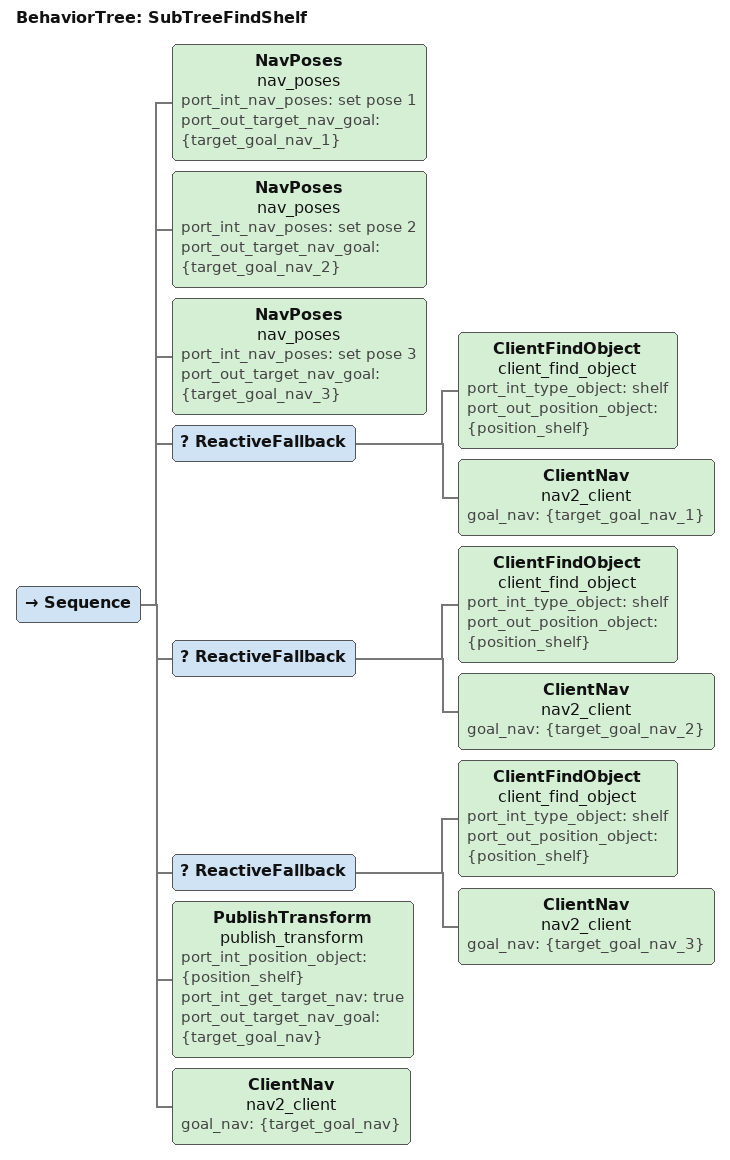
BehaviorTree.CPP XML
<root BTCPP_format="4">
    <BehaviorTree ID="SubTreeFindShelf">
        <Sequence>
            <!-- ***************** Poses for navigation *********************** -->
            <NavPoses name="nav_poses"
                port_int_nav_poses = "set pose 1"
                port_out_target_nav_goal = "{target_goal_nav_1}"/>
            <NavPoses name="nav_poses"
                port_int_nav_poses = "set pose 2"
                port_out_target_nav_goal = "{target_goal_nav_2}"/>
            <NavPoses name="nav_poses"
                port_int_nav_poses = "set pose 3"
                port_out_target_nav_goal = "{target_goal_nav_3}"/>
            <!-- ***************** Search shelf *********************** -->
            <!-- Pose 1 -->
            <ReactiveFallback>
                <ClientFindObject name = "client_find_object"
                    port_int_type_object = "shelf"
                    port_out_position_object="{position_shelf}"/>
                <ClientNav name = "nav2_client"
                    goal_nav= "{target_goal_nav_1}"/>
            </ReactiveFallback>
             <!-- Pose 2 -->
            <ReactiveFallback>
                <ClientFindObject name = "client_find_object"
                    port_int_type_object = "shelf"
                    port_out_position_object="{position_shelf}"/>
                <ClientNav name = "nav2_client"
                    goal_nav= "{target_goal_nav_2}"/>
            </ReactiveFallback>
            <!-- Pose 3 -->
            <ReactiveFallback>
                <ClientFindObject name = "client_find_object"
                    port_int_type_object = "shelf"
                    port_out_position_object="{position_shelf}"/>
                <ClientNav name = "nav2_client"
                    goal_nav= "{target_goal_nav_3}"/>
            </ReactiveFallback>
            <!-- ***************** Publish transform *********************** -->
            <PublishTransform name = "publish_transform"
                port_int_position_object="{position_shelf}"
                port_int_get_target_nav = "true"
                port_out_target_nav_goal="{target_goal_nav}"/>
            <!-- ***************** Go to shelf *********************** -->
            <ClientNav name = "nav2_client"
                goal_nav= "{target_goal_nav}"/>
        </Sequence>
    </BehaviorTree>
</root>
